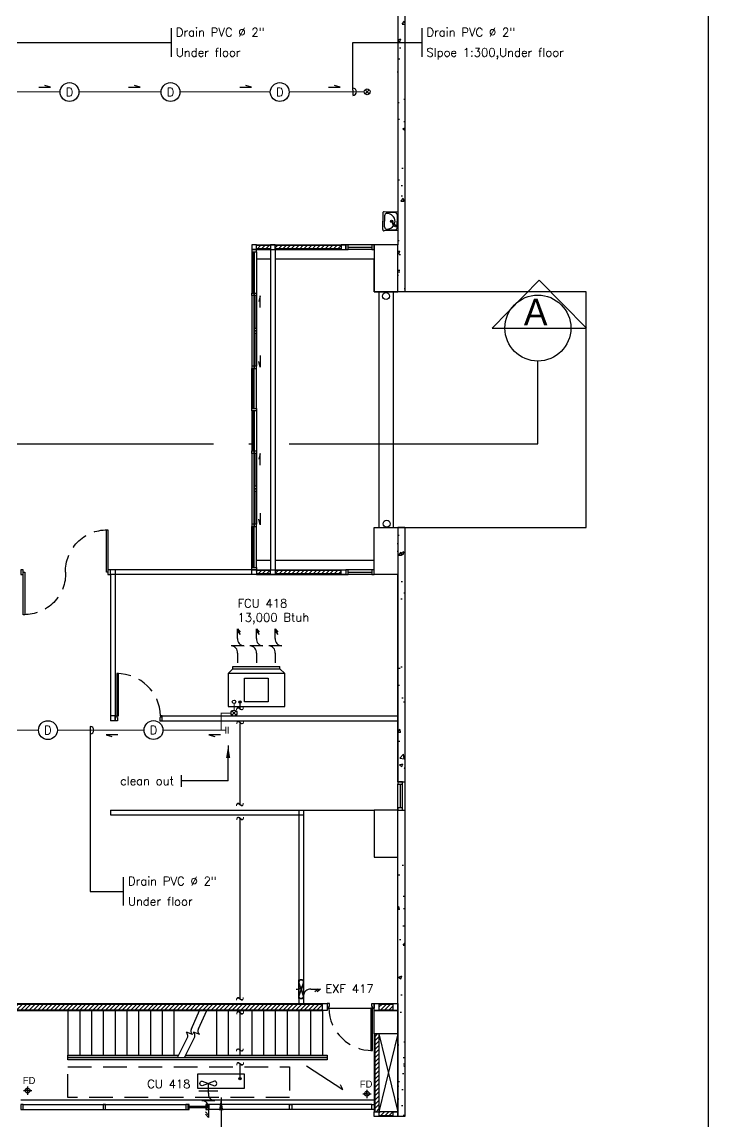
# Model space of a CAD drawing. Header units: millimetres. Extents: x -398 to 816, y -1 to 208.
# Drawn here: x 527.86 to 542.42, y 13.28 to 36.63 of the extents above; entities that cross this region are included whole.
import ezdxf
from ezdxf.enums import TextEntityAlignment as Align

# ---------------------------------------------------------------- set-up
doc = ezdxf.new("R2010")
doc.units = ezdxf.units.MM
doc.linetypes.add('ACAD_ISO04W100', pattern=[30, 24, -3, 0, -3])
doc.linetypes.add('DASHED', pattern=[0.75, 0.5, -0.25])
for name, color, linetype in [('AA_Column', 5, 'Continuous'), ('AA_Door', 3, 'Continuous'), ('AA_FD', 6, 'Continuous'), ('AA_Floor', 31, 'Continuous'), ('AA_furn', 11, 'Continuous'), ('AA_Hatch', 8, 'Continuous'), ('AA_Wall', 1, 'Continuous'), ('AA_Window', 4, 'Continuous'), ('AC DRAIN', 240, 'Continuous'), ('AC EXF', 171, 'Continuous'), ('AC FCU', 221, 'Continuous'), ('AC LINE', 171, 'Continuous')]:
    doc.layers.add(name, color=color, linetype=linetype)
doc.styles.add('Romand', font='romand.shx')
doc.styles.add('Romans', font='romans.shx')
doc.styles.add('style2', font='vit-s.shx', dxfattribs={"height": 3.2})
pattern_1 = [(50, (-498.769, -475.9068), (0.72873868, -0.06375634), [0.0762, -0.8382]), (355, (-498.769, -475.9068), (-0.1409713, 0.76422657), [0.06096, -0.67056]), (100.451, (-498.7083, -475.9121), (0.58777, 0.70046675), [0.06476, -0.71236]), (46.1842, (-498.769, -475.7036), (1.08431616, -0.1681693), [0.1143, -1.2573]), (96.6356, (-498.6786, -475.7176), (0.9496169, 0.9897022), [0.09714, -1.06854]), (351.184, (-498.769, -475.7036), (0.9496184, 0.9897005), [0.09144, -1.00584]), (21, (-498.6674, -475.7544), (0.60645952, -0.40906207), [0.0762, -0.8382]), (326, (-498.6674, -475.7544), (0.2472081, 0.73675186), [0.06096, -0.67056]), (71.4514, (-498.61686, -475.7885), (0.85366596, 0.32769143), [0.06476, -0.71236]), (37.5, (-498.769, -475.9068), (0.012354413, 0.338220155), [0, -0.662432, 0, -0.68072, 0, -0.6731]), (7.5, (-498.769, -475.9068), (0.26727865, 0.4007223), [0, -0.388112, 0, -0.647192, 0, -0.25654]), (327.5, (-498.99557, -475.9068), (0.54236238, -0.022914976), [0, -0.254, 0, -0.79248, 0, -1.05156]), (317.5, (-499.09717, -475.9068), (0.59251673, 0.10170596), [0, -0.3302, 0, -0.526288, 0, -0.74676])]
pattern_2 = [(45, (-498.769, -475.90679), (-0.0449012806, 0.0449012806), [])]

# ---------------------------------------------------------------- blocks, each defined once
blk = doc.blocks.new('c')
at = {"layer": 'AA_Column', "color": 9}
blk.add_lwpolyline([(0.25, -0.5), (0.25, -0.5), (0.25, 0.5), (-0.25, 0.5), (-0.25, -0.5), (-0.25, -0.5), (-0.25, -0.5), (0.25, -0.5)], close=True, dxfattribs=at)
blk = doc.blocks.new('A$C5AC07C47')
at = {"color": 9}
for p, q in [((0, 0.195), (0.289, 0.204)), ((0, -0.195), (0, 0.195)), ((0.015, 0.147), (0.015, 0)), ((0.015, -0.147), (0.015, 0)), ((0.036, 0.113), (0.064, 0.085)), ((0.064, 0.113), (0.036, 0.085)), ((0.049, 0.182), (0.245, 0.188)), ((0.049, 0.079), (0.099, 0.035)), ((0.07, 0.1), (0.114, 0.049)), ((0.28, 0.118), (0.28, 0)), ((0.28, -0.117), (0.28, 0)), ((0.32, 0.174), (0.32, 0)), ((0.32, -0.174), (0.32, 0)), ((0, -0.195), (0.289, -0.204)), ((0.049, -0.182), (0.245, -0.188))]:
    blk.add_line(p, q, dxfattribs=at)
for centre, radius in [((0.05, 0.099), 0.02), ((0.13, 0), 0.0225), ((0.13, 0), 0.0175)]:
    blk.add_circle(centre, radius, dxfattribs=at)
for centre, radius, start, end in [((0.05, 0.147), 0.035, 91.7899, 180), ((0.234, -0.012), 0.179, 156.2049, 176.2467), ((0.234, 0.012), 0.179, 183.7533, 268.7556), ((0.234, -0.012), 0.179, 91.2444, 147.3706), ((0.101, 0.047), 0.0125, 261.8699, 8.1301), ((0.23, 0.118), 0.05, 0, 90), ((0.29, 0.174), 0.03, 0, 91.7899), ((0.05, -0.147), 0.035, 180, 268.2101), ((0.23, -0.117), 0.05, 270, 0), ((0.29, -0.174), 0.03, 268.2101, 0)]:
    blk.add_arc(centre, radius, start, end, dxfattribs=at)
blk = doc.blocks.new('door_180s')
at = {"layer": 'AA_Door', "color": 9}
for points in [[(-0.1, 1.9), (0, 1.9), (0, 1.85), (-0.1, 1.85)], [(-0.05, 1.815), (0.85, 1.815), (0.85, 1.85), (-0.05, 1.85)], [(-0.05, 0.085), (-0.95, 0.085), (-0.95, 0.05), (-0.05, 0.05)], [(-0.1, 0.05), (0, 0.05), (0, 0), (-0.1, 0)]]:
    blk.add_lwpolyline(points, close=True, dxfattribs=at)
at = {"layer": 'AA_Door', "color": 9, "linetype": 'DASHED', "ltscale": 0.75}
for centre, start, end in [((-0.027, 1.826), 268.4655, 0.5022), ((-0.073, 0.074), 88.4655, 180.5022)]:
    blk.add_arc(centre, 0.877, start, end, dxfattribs=at)
blk = doc.blocks.new('door_90')
at = {"layer": 'AA_Door', "color": 9}
blk.add_lwpolyline([(0.07, 0.1), (0.07, 1), (0.035, 1), (0.035, 0.1)], close=True, dxfattribs=at)
for points in [[(0, 0), (0, 0.1), (0.035, 0.1), (0.035, 0.065), (0.05, 0.065), (0.05, 0), (0, 0)], [(1, 0), (1, 0.1), (0.965, 0.1), (0.965, 0.065), (0.95, 0.065), (0.95, 0), (1, 0)]]:
    blk.add_lwpolyline(points, dxfattribs=at)
at = {"layer": 'AA_Door', "color": 9, "linetype": 'DASHED', "ltscale": 0.75}
blk.add_arc((0.043, 0.077), 0.923, 1.5795, 90.5293, dxfattribs=at)
blk = doc.blocks.new('AC')
at = {"layer": 'AC FCU', "color": 8}
for p, q in [((-0.4, 1.651), (-0.342, 1.578)), ((-0.4, 1.444), (-0.4, 1.651)), ((0, 1.444), (0, 1.651)), ((0, 1.651), (0.058, 1.578)), ((0.4, 1.651), (0.458, 1.578)), ((0.4, 1.444), (0.4, 1.651)), ((-0.4, 1.601), (-0.342, 1.528)), ((0, 1.601), (0.058, 1.528)), ((0.4, 1.601), (0.458, 1.528)), ((-0.264, 1.289), (-0.536, 1.289)), ((0.136, 1.289), (-0.136, 1.289)), ((0.536, 1.289), (0.264, 1.289)), ((-0.4, 1.134), (-0.4, 0.926)), ((0, 1.134), (0, 0.926)), ((0.4, 1.134), (0.4, 0.926))]:
    blk.add_line(p, q, dxfattribs=at)
at = {"layer": 'AC FCU'}
for p, q in [((-0.5, 0.8), (-0.6, 0.7)), ((-0.5, 0.8), (-0.5, 0.85)), ((-0.5, 0.85), (0.5, 0.85)), ((-0.5, 0.8), (0.5, 0.8)), ((0.5, 0.8), (0.5, 0.85)), ((0.5, 0.8), (0.6, 0.7))]:
    blk.add_line(p, q, dxfattribs=at)
blk.add_lwpolyline([(-0.6, 0), (0.6, 0), (0.6, 0.7), (-0.6, 0.7)], close=True, dxfattribs=at)
at = {"layer": 'AC FCU', "color": 8}
blk.add_lwpolyline([(-0.25, 0.1), (-0.25, 0.6), (0.25, 0.6), (0.25, 0.1)], close=True, dxfattribs=at)
at = {"layer": 'AC FCU'}
blk.add_circle((-0.35, 0.1), 0.025, dxfattribs=at)
at = {"layer": 'AC FCU', "color": 8}
for centre, start, end in [((-0.26, 1.429), 173.9498, 268.5513), ((0.14, 1.429), 173.9498, 268.5513), ((0.54, 1.429), 173.9498, 268.5513), ((-0.54, 1.148), 353.9498, 88.5513), ((-0.14, 1.148), 353.9498, 88.5513), ((0.26, 1.148), 353.9498, 88.5513)]:
    blk.add_arc(centre, 0.14, start, end, dxfattribs=at)
blk = doc.blocks.new('ACC1')
at = {"layer": 'AC FCU', "color": 8}
for p, q in [((-0.36, 0.474), (-0.36, 0.067)), ((-0.925, 0.27), (-0.852, 0.328)), ((-0.718, 0.27), (-0.925, 0.27)), ((-0.875, 0.27), (-0.802, 0.328)), ((-0.562, 0.407), (-0.562, 0.134)), ((-0.407, 0.27), (-0.2, 0.27))]:
    blk.add_line(p, q, dxfattribs=at)
at = {"layer": 'AC FCU'}
for p, q in [((0, 0.5), (-0.3, 0.5)), ((-0.3, 0.5), (-0.3, -0.5)), ((0, -0.5), (0, 0.5)), ((-0.3, -0.5), (0, -0.5))]:
    blk.add_line(p, q, dxfattribs=at)
blk.add_lwpolyline([(-0.25, 0.4, -1), (-0.15, 0.4), (-0.25, 0.141, 1), (-0.15, 0.141), (-0.25, 0.4)], format="xyb", dxfattribs=at)
blk.add_circle((-0.1, -0.4), 0.025, dxfattribs=at)
at = {"layer": 'AC FCU', "color": 8}
for centre, start, end in [((-0.703, 0.41), 263.9498, 358.5513), ((-0.422, 0.131), 83.9498, 178.5513)]:
    blk.add_arc(centre, 0.14, start, end, dxfattribs=at)
blk = doc.blocks.new('EXF280')
at = {"layer": 'AC EXF'}
for p, q in [((0, 0.462), (0.058, 0.389)), ((0, 0.255), (0, 0.462)), ((0, 0.412), (0.058, 0.339)), ((-0.2, 0.1), (0.2, 0.1)), ((-0.2, 0), (-0.2, 0.1)), ((0.2, 0), (-0.2, 0)), ((0.15, 0.1), (-0.15, 0)), ((-0.15, 0.1), (0.15, 0)), ((0.136, 0.1), (-0.136, 0.1)), ((0.2, 0.1), (0.2, 0))]:
    blk.add_line(p, q, dxfattribs=at)
for centre, radius, start, end in [((0.14, 0.24), 0.14, 173.9498, 268.5513), ((-0.15, 0.05), 0.05, 90, 270), ((-0.14, -0.04), 0.14, 353.9498, 88.5513), ((0.15, 0.05), 0.05, 270, 90)]:
    blk.add_arc(centre, radius, start, end, dxfattribs=at)
blk = doc.blocks.new('DOWN')
at = {"layer": 'AC DRAIN'}
for p, q in [((-0.044, -0.044), (0.044, 0.044)), ((0.044, -0.044), (-0.044, 0.044))]:
    blk.add_line(p, q, dxfattribs=at)
blk.add_circle((0, 0), 0.0625, dxfattribs=at)
blk = doc.blocks.new('POINT_Drain')
at = {"layer": 'Defpoints'}
blk.add_circle((0, 0), 0.2, dxfattribs=at)
at = {"layer": 'AC DRAIN', "insert": (0, 0), "char_height": 0.18, "width": 0.25231, "attachment_point": 5, "style": 'Romans'}
blk.add_mtext('D', dxfattribs=at)

msp = doc.modelspace()

# ---------------------------------------------------------------- hatches: boundary and pattern name
at = {"layer": 'AA_Hatch'}
h = msp.add_hatch(dxfattribs=at)
h.set_pattern_fill('AR-CONC', color=9, scale=0.004, style=0)
h.set_pattern_definition(pattern_1)
h.paths.add_polyline_path([(535.99, 43.399), (535.84, 43.399), (535.84, 37.899), (535.84, 36.899), (535.84, 31.899), (535.84, 30.899), (535.99, 30.899)])
h = msp.add_hatch(dxfattribs=at)
h.set_pattern_fill('ANSI31', color=9, scale=0.02, style=0)
h.set_pattern_definition(pattern_2)
h.paths.add_polyline_path([(533.24, 31.884), (533.24, 31.814), (534.64, 31.814), (534.64, 31.884)])
h.paths.add_polyline_path([(533.14, 31.884), (532.84, 31.884), (532.84, 31.814), (533.14, 31.814)])
h = msp.add_hatch(dxfattribs=at)
h.set_pattern_fill('AR-CONC', color=9, scale=0.004, style=0)
h.set_pattern_definition(pattern_1)
h.paths.add_polyline_path([(535.99, 25.899), (535.84, 25.899), (535.84, 20.499), (535.94, 20.499), (535.99, 20.499)])
h.paths.add_polyline_path([(535.99, 20.099), (535.84, 20.099), (535.84, 13.399), (535.99, 13.399)])
h = msp.add_hatch(dxfattribs=at)
h.set_pattern_fill('ANSI31', color=9, scale=0.02, style=0)
h.set_pattern_definition(pattern_2)
h.paths.add_polyline_path([(533.14, 24.914), (533.14, 24.984), (532.84, 24.984), (532.84, 24.914)])
h.paths.add_polyline_path([(534.64, 24.914), (534.64, 24.984), (533.24, 24.984), (533.24, 24.914)])
h = msp.add_hatch(dxfattribs=at)
h.set_pattern_fill('ANSI31', color=9, scale=0.02, style=0)
h.set_pattern_definition(pattern_2)
h.paths.add_polyline_path([(534.24, 15.784), (527.44, 15.784), (527.44, 15.664), (534.24, 15.664)])
h.paths.add_polyline_path([(535.44, 15.149), (535.355, 15.149), (535.355, 13.499), (535.44, 13.499)])
h.paths.add_polyline_path([(535.74, 13.499), (535.44, 13.499), (535.44, 13.414), (535.74, 13.414)])
h.paths.add_polyline_path([(535.74, 15.784), (535.44, 15.784), (535.44, 15.664), (535.74, 15.664)])

# ---------------------------------------------------------------- linework, layer by layer
at = {"layer": 'AA_Column', "color": 9}
for points in [[(535.34, 18.899), (535.84, 18.899), (535.84, 19.899), (535.34, 19.899)], [(535.34, 15.649), (535.84, 15.649), (535.84, 15.149), (535.34, 15.149)]]:
    msp.add_lwpolyline(points, close=True, dxfattribs=at)
at = {"layer": 'AA_FD', "color": 6}
for p, q in [((533.905, 14.476), (534.672, 13.972)), ((527.982, 14.035), (527.982, 13.857)), ((527.982, 13.949), (527.982, 14.01)), ((534.672, 13.972), (534.626, 14.073)), ((527.895, 13.949), (528.073, 13.949)), ((527.982, 13.949), (527.92, 13.949)), ((535.098, 13.879), (535.276, 13.879)), ((535.185, 13.879), (535.123, 13.879)), ((535.185, 13.965), (535.185, 13.787)), ((535.185, 13.879), (535.185, 13.94))]:
    msp.add_line(p, q, dxfattribs=at)
for centre, radius in [((535.591, 30.813), 0.075), ((535.604, 25.98), 0.075), ((527.982, 13.949), 0.05), ((535.185, 13.879), 0.05)]:
    msp.add_circle(centre, radius, dxfattribs=at)
at = {"layer": 'AA_Floor', "color": 9}
for p, q in [((533.84, 19.899), (535.34, 19.899)), ((528.84, 15.649), (528.84, 14.699)), ((528.84, 15.649), (528.84, 15.599)), ((531.635, 15.649), (528.84, 15.649)), ((529.09, 15.649), (529.09, 14.699)), ((529.34, 15.649), (529.34, 14.699)), ((529.59, 15.649), (529.59, 14.699)), ((529.84, 15.649), (529.84, 14.699)), ((530.09, 15.649), (530.09, 14.699)), ((530.34, 15.649), (530.34, 14.699)), ((530.59, 15.649), (530.59, 14.699)), ((530.84, 15.649), (530.84, 14.699)), ((531.09, 15.649), (531.09, 14.699)), ((534.24, 15.649), (531.787, 15.649)), ((531.99, 15.649), (531.99, 14.699)), ((532.24, 15.649), (532.24, 14.699)), ((532.49, 15.649), (532.49, 14.699)), ((532.74, 15.649), (532.74, 14.699)), ((532.99, 15.649), (532.99, 14.699)), ((533.24, 15.649), (533.24, 14.699)), ((533.49, 15.649), (533.49, 14.699)), ((533.74, 15.649), (533.74, 14.699)), ((533.99, 15.649), (533.99, 14.699)), ((534.24, 15.649), (534.24, 14.699)), ((534.34, 15.699), (535.34, 15.699)), ((527.84, 13.749), (535.34, 13.749))]:
    msp.add_line(p, q, dxfattribs=at)
for points in [[(531.162, 14.649), (528.84, 14.649), (528.84, 14.699), (531.188, 14.699)], [(531.339, 14.699), (534.34, 14.699), (534.34, 14.649), (531.314, 14.649)]]:
    msp.add_lwpolyline(points, dxfattribs=at)
at = {"layer": 'AA_Wall', "color": 9}
for p, q in [((535.99, 43.399), (535.99, 30.899)), ((535.84, 36.899), (535.84, 31.899)), ((532.84, 31.899), (534.74, 31.899)), ((533.14, 31.884), (532.84, 31.884)), ((533.14, 31.814), (532.84, 31.814)), ((532.84, 31.799), (534.74, 31.799)), ((533.14, 31.799), (533.14, 24.999)), ((534.64, 31.884), (533.24, 31.884)), ((534.64, 31.814), (533.24, 31.814)), ((533.24, 31.799), (533.24, 24.999)), ((533.14, 31.599), (532.84, 31.599)), ((533.14, 31.599), (532.84, 31.599)), ((535.34, 31.599), (533.24, 31.599)), ((535.34, 31.599), (533.24, 31.599)), ((535.34, 30.899), (535.34, 31.599)), ((539.84, 30.899), (535.34, 30.899)), ((535.44, 30.899), (535.44, 25.899)), ((535.74, 30.899), (535.74, 25.899)), ((535.99, 30.899), (535.84, 30.899)), ((539.84, 25.899), (539.84, 30.899)), ((535.34, 25.199), (535.34, 25.899)), ((535.34, 25.899), (539.84, 25.899)), ((535.99, 25.899), (535.84, 25.899)), ((535.84, 25.899), (535.84, 20.499)), ((535.99, 25.899), (535.99, 20.499)), ((532.74, 24.999), (529.74, 24.999)), ((529.84, 24.999), (529.84, 21.799)), ((533.14, 25.199), (532.84, 25.199)), ((532.84, 24.999), (534.74, 24.999)), ((533.14, 24.984), (532.84, 24.984)), ((535.34, 25.199), (533.24, 25.199)), ((534.64, 24.984), (533.24, 24.984)), ((532.74, 24.899), (529.74, 24.899)), ((529.74, 24.899), (529.74, 21.799)), ((533.14, 24.914), (532.84, 24.914)), ((532.84, 24.899), (534.74, 24.899)), ((534.64, 24.914), (533.24, 24.914)), ((535.84, 20.499), (535.84, 24.899)), ((529.84, 21.899), (529.74, 21.899)), ((529.84, 21.799), (529.74, 21.799)), ((530.79, 21.799), (535.84, 21.799)), ((530.805, 21.899), (535.84, 21.899)), ((535.84, 20.499), (535.99, 20.499)), ((535.99, 20.499), (535.99, 19.899)), ((529.74, 19.899), (529.74, 19.799)), ((529.74, 19.899), (533.84, 19.899)), ((533.74, 19.899), (533.74, 15.799)), ((533.84, 19.899), (533.84, 15.799)), ((535.84, 19.899), (535.99, 19.899)), ((535.84, 13.399), (535.84, 19.899)), ((535.99, 19.899), (535.99, 13.399)), ((529.74, 19.799), (533.84, 19.799)), ((527.34, 15.799), (534.24, 15.799)), ((527.34, 15.649), (534.24, 15.649)), ((527.34, 15.649), (534.24, 15.649)), ((527.44, 15.784), (534.24, 15.784)), ((527.44, 15.664), (534.24, 15.664)), ((534.29, 15.649), (528.74, 15.649)), ((534.29, 15.649), (528.74, 15.649)), ((531.459, 15.256), (531.635, 15.649)), ((531.611, 15.256), (531.787, 15.649)), ((535.44, 15.799), (535.84, 15.799)), ((535.44, 15.784), (535.74, 15.784)), ((535.44, 15.664), (535.74, 15.664)), ((535.44, 15.649), (535.84, 15.649)), ((531.484, 15.141), (531.353, 15.189)), ((531.636, 15.141), (531.504, 15.189)), ((531.162, 14.649), (531.384, 15.087)), ((531.314, 14.649), (531.535, 15.087)), ((535.34, 15.149), (535.34, 13.499)), ((535.355, 15.149), (535.355, 13.499)), ((535.44, 15.149), (535.44, 13.499)), ((535.84, 15.149), (535.44, 13.499)), ((535.44, 15.149), (535.84, 13.499)), ((535.84, 15.149), (535.84, 13.499)), ((535.84, 15.149), (535.84, 13.499)), ((535.34, 14.699), (535.34, 14.649)), ((527.89, 13.649), (531.34, 13.649)), ((527.89, 13.549), (531.34, 13.549)), ((529.64, 13.549), (529.64, 13.649)), ((535.29, 13.649), (531.84, 13.649)), ((535.29, 13.549), (531.84, 13.549)), ((533.54, 13.549), (533.54, 13.649)), ((535.84, 13.499), (535.44, 13.499)), ((535.74, 13.414), (535.44, 13.414)), ((535.99, 13.399), (535.44, 13.399)), ((535.99, 13.399), (535.84, 13.399))]:
    msp.add_line(p, q, dxfattribs=at)
for points in [[(532.74, 31.799), (532.84, 31.799), (532.84, 31.899), (532.74, 31.899)], [(533.14, 31.799), (533.24, 31.799), (533.24, 31.899), (533.14, 31.899)], [(534.64, 31.799), (534.74, 31.799), (534.74, 31.899), (534.64, 31.899)], [(532.74, 24.999), (532.84, 24.999), (532.84, 24.899), (532.74, 24.899)], [(533.14, 24.999), (533.24, 24.999), (533.24, 24.899), (533.14, 24.899)], [(534.64, 24.999), (534.74, 24.999), (534.74, 24.899), (534.64, 24.899)], [(534.24, 15.799), (534.34, 15.799), (534.34, 15.649), (534.24, 15.649)], [(535.34, 15.799), (535.44, 15.799), (535.44, 15.649), (535.34, 15.649)], [(535.74, 15.799), (535.84, 15.799), (535.84, 15.649), (535.74, 15.649)], [(534.34, 14.599), (528.84, 14.599), (528.84, 14.649), (534.34, 14.649)], [(535.44, 13.399), (535.34, 13.399), (535.34, 13.499), (535.44, 13.499)], [(535.34, 13.499), (535.44, 13.499), (535.44, 13.399), (535.34, 13.399)], [(535.74, 13.499), (535.84, 13.499), (535.84, 13.399), (535.74, 13.399)]]:
    msp.add_lwpolyline(points, close=True, dxfattribs=at)
for centre, radius, start, end in [((531.257, 15.104), 0.128, 352.3033, 41.477), ((531.527, 15.211), 0.0814, 146.1564, 238.4357), ((531.408, 15.104), 0.128, 352.3033, 41.477), ((531.678, 15.211), 0.0814, 146.1564, 238.4357)]:
    msp.add_arc(centre, radius, start, end, dxfattribs=at)
at = {"layer": 'AA_Window', "color": 9}
for p, q in [((535.29, 31.899), (534.79, 31.899)), ((534.79, 31.849), (535.29, 31.849)), ((535.29, 31.799), (534.79, 31.799)), ((532.74, 31.749), (532.74, 30.874)), ((532.765, 31.749), (532.765, 30.874)), ((532.79, 31.749), (532.79, 30.874)), ((532.84, 31.749), (532.84, 30.874)), ((532.74, 30.824), (532.74, 29.324)), ((532.79, 30.049), (532.79, 30.824)), ((532.815, 30.124), (532.815, 30.824)), ((532.84, 30.824), (532.84, 29.324)), ((532.921, 30.818), (532.889, 30.698)), ((532.921, 30.571), (532.921, 30.818)), ((532.84, 30.074), (532.79, 30.074)), ((532.79, 29.324), (532.79, 30.049)), ((532.815, 29.324), (532.815, 30.024)), ((532.921, 29.305), (532.889, 29.425)), ((532.921, 29.552), (532.921, 29.305)), ((532.74, 28.424), (532.74, 29.274)), ((532.765, 28.424), (532.765, 29.274)), ((532.79, 28.424), (532.79, 29.274)), ((532.84, 28.424), (532.84, 29.274)), ((532.74, 28.374), (532.74, 27.524)), ((532.765, 28.374), (532.765, 27.524)), ((532.79, 28.374), (532.79, 27.524)), ((532.84, 28.374), (532.84, 27.524)), ((532.74, 27.474), (532.74, 25.974)), ((532.79, 26.699), (532.79, 27.474)), ((532.815, 26.774), (532.815, 27.474)), ((532.84, 27.474), (532.84, 25.974)), ((532.921, 27.468), (532.889, 27.348)), ((532.921, 27.221), (532.921, 27.468)), ((532.84, 26.724), (532.79, 26.724)), ((532.79, 25.974), (532.79, 26.699)), ((532.815, 25.974), (532.815, 26.674)), ((532.921, 26.202), (532.921, 25.955)), ((532.74, 25.049), (532.74, 25.924)), ((532.765, 25.049), (532.765, 25.924)), ((532.79, 25.049), (532.79, 25.924)), ((532.84, 25.049), (532.84, 25.924)), ((532.921, 25.955), (532.889, 26.075)), ((535.29, 24.999), (534.79, 24.999)), ((534.79, 24.949), (535.29, 24.949)), ((535.29, 24.899), (534.79, 24.899)), ((535.84, 19.899), (535.84, 20.449)), ((535.89, 20.449), (535.89, 19.949)), ((535.94, 19.899), (535.94, 20.449))]:
    msp.add_line(p, q, dxfattribs=at)
for points in [[(532.74, 31.749), (532.84, 31.749), (532.84, 31.799), (532.74, 31.799)], [(534.74, 31.899), (534.74, 31.799), (534.79, 31.799), (534.79, 31.899)], [(535.29, 31.899), (535.29, 31.799), (535.34, 31.799), (535.34, 31.899)], [(532.74, 30.874), (532.79, 30.874), (532.79, 30.824), (532.74, 30.824)], [(532.79, 30.874), (532.84, 30.874), (532.84, 30.824), (532.79, 30.824)], [(532.79, 30.074), (532.84, 30.074), (532.84, 30.124), (532.79, 30.124)], [(532.79, 30.024), (532.84, 30.024), (532.84, 30.074), (532.79, 30.074)], [(532.74, 29.274), (532.79, 29.274), (532.79, 29.324), (532.74, 29.324)], [(532.79, 29.274), (532.84, 29.274), (532.84, 29.324), (532.79, 29.324)], [(532.74, 28.424), (532.84, 28.424), (532.84, 28.374), (532.74, 28.374)], [(532.74, 27.524), (532.79, 27.524), (532.79, 27.474), (532.74, 27.474)], [(532.79, 27.524), (532.84, 27.524), (532.84, 27.474), (532.79, 27.474)], [(532.79, 26.724), (532.84, 26.724), (532.84, 26.774), (532.79, 26.774)], [(532.79, 26.674), (532.84, 26.674), (532.84, 26.724), (532.79, 26.724)], [(532.74, 25.924), (532.79, 25.924), (532.79, 25.974), (532.74, 25.974)], [(532.79, 25.924), (532.84, 25.924), (532.84, 25.974), (532.79, 25.974)], [(532.74, 25.049), (532.84, 25.049), (532.84, 24.999), (532.74, 24.999)], [(534.74, 24.999), (534.74, 24.899), (534.79, 24.899), (534.79, 24.999)], [(535.29, 24.999), (535.29, 24.899), (535.34, 24.899), (535.34, 24.999)], [(535.94, 20.499), (535.84, 20.499), (535.84, 20.449), (535.94, 20.449)], [(535.94, 19.949), (535.84, 19.949), (535.84, 19.899), (535.94, 19.899)], [(527.84, 13.649), (527.84, 13.549), (527.89, 13.549), (527.89, 13.649)], [(529.59, 13.649), (529.59, 13.549), (529.64, 13.549), (529.64, 13.649)], [(531.34, 13.649), (531.34, 13.549), (531.39, 13.549), (531.39, 13.649)], [(531.39, 13.649), (531.39, 13.549), (531.415, 13.549), (531.415, 13.586), (531.765, 13.586), (531.765, 13.549), (531.79, 13.549), (531.79, 13.649), (531.765, 13.649), (531.765, 13.611), (531.415, 13.611), (531.415, 13.649)], [(531.79, 13.649), (531.79, 13.549), (531.84, 13.549), (531.84, 13.649)], [(533.59, 13.649), (533.59, 13.549), (533.54, 13.549), (533.54, 13.649)], [(535.34, 13.649), (535.34, 13.549), (535.29, 13.549), (535.29, 13.649)]]:
    msp.add_lwpolyline(points, close=True, dxfattribs=at)
at = {"layer": 'AC DRAIN', "color": 2}
for p, q in [((531.03, 36.499), (531.03, 35.893)), ((536.349, 36.499), (536.349, 35.893)), ((526.108, 36.196), (531.03, 36.196)), ((534.888, 35.181), (534.888, 36.196)), ((534.888, 36.196), (536.349, 36.196)), ((534.888, 35.181), (534.888, 35.074)), ((529.314, 21.677), (529.314, 18.177)), ((532.24, 21.274), (532.24, 21.024)), ((532.24, 20.524), (532.24, 21.004)), ((531.24, 20.646), (531.24, 20.396)), ((532.24, 20.524), (531.24, 20.524)), ((530.014, 18.48), (530.014, 17.874)), ((529.314, 18.177), (530.014, 18.177))]:
    msp.add_line(p, q, dxfattribs=at)
at = {"layer": 'AC DRAIN', "color": 1}
for p, q in [((528.47, 35.249), (528.349, 35.281)), ((530.375, 35.249), (530.254, 35.281)), ((532.738, 35.249), (532.617, 35.281)), ((534.618, 35.249), (534.498, 35.281)), ((528.222, 35.249), (528.47, 35.249)), ((530.127, 35.249), (530.375, 35.249)), ((532.49, 35.249), (532.738, 35.249)), ((534.37, 35.249), (534.618, 35.249)), ((529.896, 21.499), (529.648, 21.499)), ((529.648, 21.499), (529.769, 21.467)), ((532.081, 21.499), (531.833, 21.499)), ((531.833, 21.499), (531.954, 21.467))]:
    msp.add_line(p, q, dxfattribs=at)
at = {"layer": 'AC DRAIN', "linetype": 'DASHED', "const_width": 0.02}
for points in [[(527.226, 35.149), (528.673, 35.149)], [(529.072, 35.149), (530.817, 35.149)], [(531.217, 35.149), (533.135, 35.149)], [(533.535, 35.149), (535.127, 35.149)], [(532.302, 21.961), (532.09, 21.961), (532.09, 21.599)], [(528.215, 21.599), (524.802, 21.599)], [(530.457, 21.599), (528.615, 21.599)], [(532.09, 21.599), (530.857, 21.599)]]:
    msp.add_lwpolyline(points, dxfattribs=at)
at = {"layer": 'AC DRAIN', "const_width": 0.02}
for points in [[(532.365, 22.161), (532.365, 22.024)], [(532.09, 21.599), (532.19, 21.599)], [(532.19, 21.674), (532.19, 21.524)], [(532.24, 21.674), (532.24, 21.524)]]:
    msp.add_lwpolyline(points, dxfattribs=at)
at = {"layer": 'AC DRAIN'}
msp.add_circle((532.365, 22.199), 0.0375, dxfattribs=at)
at = {"layer": 'AC DRAIN', "color": 2}
for centre in [(534.885, 35.149), (529.311, 21.599)]:
    msp.add_arc(centre, 0.0782, 272.2809, 87.7191, dxfattribs=at)
msp.add_solid([(532.195, 21.004), (532.24, 21.274), (532.285, 21.004)], dxfattribs=at)
at = {"layer": 'AC FCU', "color": 5}
for p, q in [((538.843, 31.152), (537.843, 30.134)), ((538.843, 31.152), (539.843, 30.134)), ((537.843, 30.134), (539.843, 30.134)), ((538.813, 27.673), (538.813, 29.434))]:
    msp.add_line(p, q, dxfattribs=at)
at = {"layer": 'AC FCU', "color": 5, "linetype": 'ACAD_ISO04W100', "ltscale": 0.25}
msp.add_line((472.732, 27.673), (538.813, 27.673), dxfattribs=at)
at = {"layer": 'AC FCU', "color": 8}
msp.add_lwpolyline([(464.983, 56.078), (542.424, 56.078), (542.424, 0), (464.983, 0)], close=True, dxfattribs=at)
at = {"layer": 'AC FCU', "color": 2, "linetype": 'DASHED'}
msp.add_lwpolyline([(528.84, 14.449), (533.54, 14.449), (533.54, 13.799), (528.84, 13.799)], close=True, dxfattribs=at)
at = {"layer": 'AC FCU', "color": 5}
msp.add_circle((538.813, 30.134), 0.7, dxfattribs=at)
at = {"layer": 'AC LINE'}
for p, q in [((532.49, 22.199), (532.49, 22.044)), ((532.49, 21.743), (532.49, 20.009)), ((532.49, 19.711), (532.49, 15.887)), ((532.49, 15.586), (532.49, 14.803)), ((532.49, 14.5), (532.49, 14.199))]:
    msp.add_line(p, q, dxfattribs=at)
at = {"layer": 'AC LINE', "color": 2}
msp.add_line((532.09, 13.799), (532.09, 12.724), dxfattribs=at)
msp.add_solid([(532.045, 13.529), (532.09, 13.799), (532.135, 13.529)], dxfattribs=at)

# ---------------------------------------------------------------- block references
at = {"layer": 'AA_furn', "color": 9, "rotation": 180}
msp.add_blockref('A$C5AC07C47', (535.84, 32.399), dxfattribs=at)
at = {"layer": 'AA_Wall', "color": 9}
for name, p in [('c', (535.59, 31.399)), ('door_90', (529.84, 21.799))]:
    msp.add_blockref(name, p, dxfattribs=at)
at = {"layer": 'AA_Wall', "color": 9, "xscale": -1}
for name, p, rotation in [('door_180s', (527.84, 24.999), 270), ('c', (535.59, 25.399), 180)]:
    msp.add_blockref(name, p, dxfattribs=dict(at, rotation=rotation))
at = {"layer": 'AA_Wall', "color": 9, "rotation": 180}
msp.add_blockref('door_90', (535.34, 15.799), dxfattribs=at)
at = {"layer": 'AC DRAIN', "color": 9}
for p in [(528.873, 35.143), (531.017, 35.143), (533.335, 35.143), (528.415, 21.599), (530.657, 21.6)]:
    msp.add_blockref('POINT_Drain', p, dxfattribs=at)
at = {"layer": 'AC DRAIN', "rotation": 180}
msp.add_blockref('DOWN', (535.19, 35.149), dxfattribs=at)
at = {"layer": 'AC DRAIN'}
msp.add_blockref('DOWN', (532.365, 21.961), dxfattribs=at)
at = {"layer": 'AC EXF', "rotation": 270}
msp.add_blockref('EXF280', (533.74, 16.099), dxfattribs=at)
at = {"layer": 'AC FCU'}
msp.add_blockref('AC', (532.84, 22.099), dxfattribs=at)
at = {"layer": 'AC FCU', "rotation": 90}
msp.add_blockref('ACC1', (532.09, 14.299), dxfattribs=at)

# ---------------------------------------------------------------- texts
at = {"layer": 'AA_FD', "color": 2, "style": 'style2'}
for p in [(527.882, 14.087), (535.034, 14.011)]:
    msp.add_text('FD', height=0.15, dxfattribs=at).set_placement(p)
at = {"layer": 'AC DRAIN', "color": 2, "style": 'Romans'}
for s, p in [('Drain PVC %%C 2" ', (531.13, 36.323)), ('Drain PVC %%C 2" ', (536.449, 36.323)), ('Under floor', (531.13, 35.893)), ('Slpoe 1:300,Under floor', (536.449, 35.893)), ('Drain PVC %%C 2" ', (530.114, 18.304)), ('Under floor', (530.114, 17.874))]:
    msp.add_text(s, height=0.18, dxfattribs=at).set_placement(p)
msp.add_text('clean out', height=0.18, dxfattribs=at).set_placement((531.09, 20.521), align=Align.MIDDLE_RIGHT)
at = {"layer": 'AC EXF', "style": 'Romans'}
msp.add_text('EXF 417', height=0.18, dxfattribs=at).set_placement((534.302, 16.019))
at = {"layer": 'AC FCU', "style": 'style2'}
msp.add_text('A', height=0.56, dxfattribs=at).set_placement((538.517, 30.194))
at = {"layer": 'AC FCU', "style": 'Romans'}
for s, p in [('FCU 418', (532.44, 24.2)), ('13,000 Btuh', (532.44, 23.9))]:
    msp.add_text(s, height=0.18, rotation=0.0892, dxfattribs=at).set_placement(p)
msp.add_text('CU 418', height=0.18, dxfattribs=at).set_placement((531.44, 13.999), align=Align.RIGHT)
at = {"layer": 'AC LINE', "style": 'Romand'}
for p in [(532.49, 22.039), (532.494, 21.743), (532.49, 20.007), (532.494, 19.711), (532.49, 15.882), (532.494, 15.586), (532.49, 14.798), (532.494, 14.503)]:
    msp.add_text('~', height=0.18, rotation=180, dxfattribs=at).set_placement(p, align=Align.MIDDLE)

doc.saveas('drawing.dxf')
